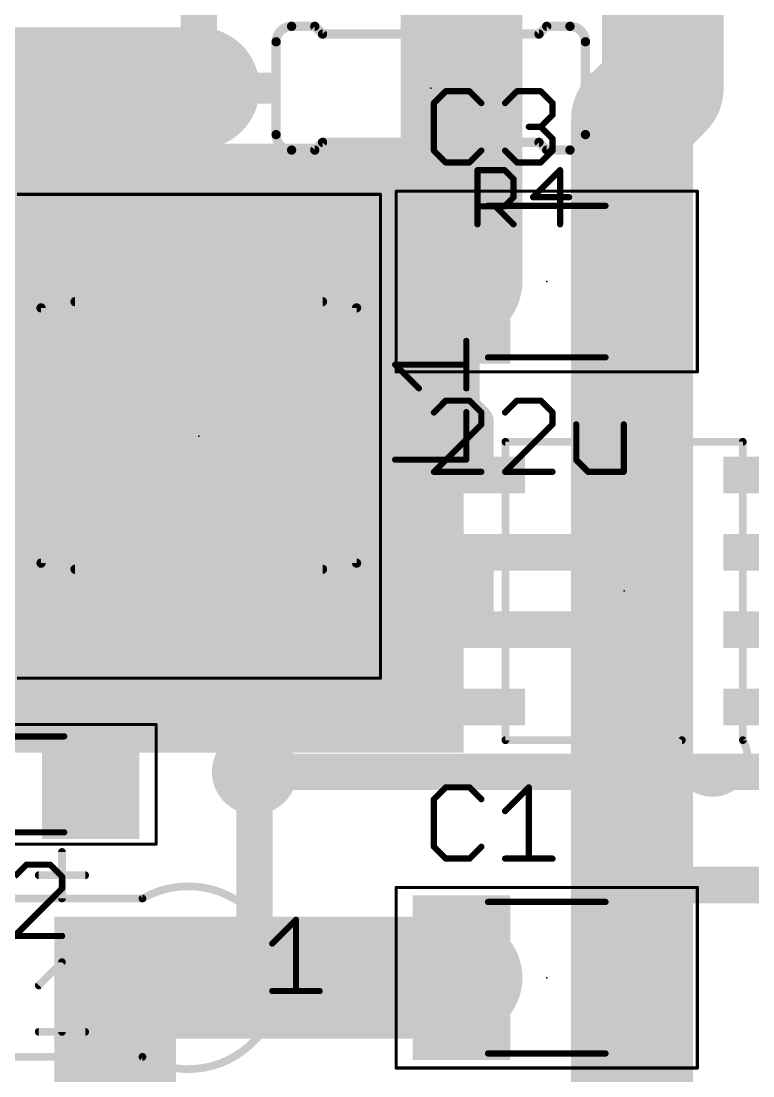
# Model space of a CAD drawing. Extents: x 0.9 to 89, y 3.1 to 59.4.
# Drawn here: x 63.04 to 75.06, y 33.45 to 50.76 of the extents above; entities that cross this region are included whole.
import ezdxf

# ---------------------------------------------------------------- set-up
doc = ezdxf.new("R2010")
doc.units = 0
for name, color, linetype in [('1', 22, 'CONTINUOUS'), ('16', 175, 'CONTINUOUS'), ('17', 82, 'CONTINUOUS'), ('18', 82, 'CONTINUOUS'), ('21', 253, 'CONTINUOUS'), ('23', 7, 'CONTINUOUS'), ('25', 253, 'CONTINUOUS'), ('27', 253, 'CONTINUOUS'), ('39', 22, 'CONTINUOUS'), ('41', 22, 'CONTINUOUS'), ('51', 253, 'CONTINUOUS')]:
    doc.layers.add(name, color=color, linetype=linetype)

# ---------------------------------------------------------------- blocks, each defined once
blk = doc.blocks.new('RECT')
blk.add_solid([(-0.5, -0.5), (0.5, -0.5), (-0.5, 0.5), (0.5, 0.5)])
blk = doc.blocks.new('OCTAGONP')
at = {"const_width": 0.5}
blk.add_lwpolyline([(-0.25, -0.1036), (-0.25, 0.1036), (-0.1036, 0.25), (0.1036, 0.25), (0.25, 0.1036), (0.25, -0.1036), (0.1036, -0.25), (-0.1036, -0.25), (-0.25, -0.1036), (-0.25, 0.1036)], dxfattribs=at)
blk = doc.blocks.new('ROUNDV')
at = {"const_width": 0.5}
blk.add_lwpolyline([(0, -0.25, 1), (0, 0.25, 1), (0, -0.25)], format="xyb", dxfattribs=at)

msp = doc.modelspace()

# ---------------------------------------------------------------- linework, layer by layer
at = {"layer": '1'}
for points, const_width in [([(73.58, 49.6625), (73.58, 53.295)], 2), ([(70.275, 46.4875), (70.275, 51.9125)], 2), ([(65.96, 49.6625), (65.96, 51.8525)], 0.6), ([(65.96, 49.6625), (61.225, 49.6625)], 2), ([(73.075, 49.1575), (73.58, 49.6625)], 2), ([(73.075, 46.4875), (73.075, 49.1575)], 2), ([(70.235, 46.4475), (70.275, 46.4875)], 2), ([(73.075, 46.4875), (73.075, 42.1875)], 2), ([(65.96, 46.4475), (70.235, 46.4475)], 2), ([(70.275, 46.4875), (70.275, 44.4125)], 0.6), ([(70.505, 44.1825), (70.275, 44.4125)], 0.6), ([(70.505, 43.3125), (70.505, 44.1825)], 0.6), ([(73.075, 42.1875), (73.075, 36.5625)], 2), ([(72.93, 42.0425), (73.075, 42.1875)], 0.6), ([(70.505, 42.0425), (72.93, 42.0425)], 0.6), ([(70.505, 40.7725), (70.505, 42.0425)], 0.6), ([(65.7625, 41.25), (65.96, 41.4475)], 1.3), ([(65, 40), (65, 41.25)], 1.3), ([(65, 41.25), (65.7625, 41.25)], 1.3), ([(66.1575, 41.25), (65.96, 41.4475)], 0.6), ([(67.1875, 41.25), (66.1575, 41.25)], 0.6), ([(68.935, 39.5025), (67.1875, 41.25)], 0.6), ([(70.505, 40.7725), (72.3525, 40.7725)], 0.6), ([(72.3525, 40.7725), (72.5, 40.625)], 0.6), ([(64.185, 39.185), (65, 40)], 1.3), ([(64.185, 38.2325), (64.185, 39.185)], 1.3), ([(70.505, 39.5025), (68.935, 39.5025)], 0.6), ([(66.875, 38.4375), (66.875, 35.0575)], 0.6), ([(73.075, 36.5625), (73.075, 35.0575)], 2), ([(73.0925, 36.58), (73.075, 36.5625)], 0.6), ([(77.81, 36.58), (73.0925, 36.58)], 0.6), ([(66.875, 35.0575), (64.585, 35.0575)], 2), ([(64.585, 35.0575), (64.585, 32.3975)], 2), ([(70.275, 35.0575), (66.875, 35.0575)], 2), ([(73.075, 35.0575), (73.075, 30.9375)], 2)]:
    msp.add_lwpolyline(points, dxfattribs=dict(at, const_width=const_width))
for points, const_width in [([(65.96, 49.1625, 1), (65.96, 50.1625)], 1), ([(73.9336, 49.3089, 1), (73.2264, 50.0161)], 1), ([(73.575, 49.1575, 1), (72.575, 49.1575)], 1), ([(73.08, 49.6625, 1), (74.08, 49.6625)], 1), ([(72.7214, 49.5111, 1), (73.4286, 48.8039)], 1), ([(65.81, 49.6625, 1), (66.11, 49.6625)], 0.3), ([(70.6286, 46.1339, 1), (69.9214, 46.8411)], 1), ([(73.575, 46.4875, 1), (72.575, 46.4875)], 1), ([(65.96, 46.9475, 1), (65.96, 45.9475)], 1), ([(69.8814, 46.8011, 1), (70.5886, 46.0939)], 1), ([(70.235, 45.9475, 1), (70.235, 46.9475)], 1), ([(69.775, 46.4875, 1), (70.775, 46.4875)], 1), ([(72.575, 46.4875, 1), (73.575, 46.4875)], 1), ([(70.425, 46.4875, 1), (70.125, 46.4875)], 0.3), ([(70.3811, 44.5186, 1), (70.1689, 44.3064)], 0.3), ([(70.125, 44.4125, 1), (70.425, 44.4125)], 0.3), ([(70.655, 44.1825, 1), (70.355, 44.1825)], 0.3), ([(70.3989, 44.0764, 1), (70.6111, 44.2886)], 0.3), ([(70.355, 43.3125, 1), (70.655, 43.3125)], 0.3), ([(73.575, 42.1875, 1), (72.575, 42.1875)], 1), ([(72.575, 42.1875, 1), (73.575, 42.1875)], 1), ([(73.1811, 42.0814, 1), (72.9689, 42.2936)], 0.3), ([(70.505, 42.1925, 1), (70.505, 41.8925)], 0.3), ([(70.655, 42.0425, 1), (70.355, 42.0425)], 0.3), ([(72.8239, 42.1486, 1), (73.0361, 41.9364)], 0.3), ([(72.93, 41.8925, 1), (72.93, 42.1925)], 0.3), ([(66.1898, 41.2177, 1), (65.7302, 41.6773)], 0.65), ([(65.325, 41.25, 1), (64.675, 41.25)], 0.65), ([(65, 41.575, 1), (65, 40.925)], 0.65), ([(65.5327, 41.4798, 1), (65.9923, 41.0202)], 0.65), ([(65.7625, 40.925, 1), (65.7625, 41.575)], 0.65), ([(66.0661, 41.5536, 1), (65.8539, 41.3414)], 0.3), ([(66.1575, 41.4, 1), (66.1575, 41.1)], 0.3), ([(66.0514, 41.1439, 1), (66.2636, 41.3561)], 0.3), ([(67.2936, 41.3561, 1), (67.0814, 41.1439)], 0.3), ([(67.1875, 41.1, 1), (67.1875, 41.4)], 0.3), ([(70.505, 40.9225, 1), (70.505, 40.6225)], 0.3), ([(72.4586, 40.8786, 1), (72.2464, 40.6664)], 0.3), ([(72.3525, 40.6225, 1), (72.3525, 40.9225)], 0.3), ([(70.355, 40.7725, 1), (70.655, 40.7725)], 0.3), ([(72.3939, 40.5189, 1), (72.6061, 40.7311)], 0.3), ([(65.2298, 39.7702, 1), (64.7702, 40.2298)], 0.65), ([(64.675, 40, 1), (65.325, 40)], 0.65), ([(64.51, 39.185, 1), (63.86, 39.185)], 0.65), ([(63.9552, 39.4148, 1), (64.4148, 38.9552)], 0.65), ([(68.935, 39.6525, 1), (68.935, 39.3525)], 0.3), ([(68.8289, 39.3964, 1), (69.0411, 39.6086)], 0.3), ([(70.505, 39.3525, 1), (70.505, 39.6525)], 0.3), ([(67.025, 38.4375, 1), (66.725, 38.4375)], 0.3), ([(63.86, 38.2325, 1), (64.51, 38.2325)], 0.65), ([(73.575, 36.5625, 1), (72.575, 36.5625)], 1), ([(72.575, 36.5625, 1), (73.575, 36.5625)], 1), ([(72.9689, 36.6686, 1), (73.1811, 36.4564)], 0.3), ([(73.0925, 36.73, 1), (73.0925, 36.43)], 0.3), ([(73.1986, 36.4739, 1), (72.9864, 36.6861)], 0.3), ([(64.585, 35.5575, 1), (64.585, 34.5575)], 1), ([(65.085, 35.0575, 1), (64.085, 35.0575)], 1), ([(66.875, 35.5575, 1), (66.875, 34.5575)], 1), ([(66.875, 34.5575, 1), (66.875, 35.5575)], 1), ([(70.275, 34.5575, 1), (70.275, 35.5575)], 1), ([(73.575, 35.0575, 1), (72.575, 35.0575)], 1), ([(72.575, 35.0575, 1), (73.575, 35.0575)], 1), ([(66.725, 35.0575, 1), (67.025, 35.0575)], 0.3)]:
    msp.add_lwpolyline(points, format="xyb", dxfattribs=dict(at, const_width=const_width))
at = {"layer": '16', "const_width": 0.6}
msp.add_lwpolyline([(79.6875, 38.4375), (66.875, 38.4375)], dxfattribs=at)
at = {"layer": '16', "const_width": 0.3}
msp.add_lwpolyline([(66.875, 38.5875, 1), (66.875, 38.2875)], format="xyb", dxfattribs=at)
at = {"layer": '21'}
for points, const_width in [([(67.484, 50.6785, 0.4142), (67.23, 50.4245)], 0.1524), ([(67.484, 50.7166, 1), (67.484, 50.6404)], 0.0762), ([(67.484, 50.6404, 1), (67.484, 50.7166)], 0.0762), ([(67.8919, 50.7054, 1), (67.8381, 50.6516)], 0.0762), ([(67.865, 50.6404, 1), (67.865, 50.7166)], 0.0762), ([(71.675, 50.7166, 1), (71.675, 50.6404)], 0.0762), ([(71.7019, 50.6516, 1), (71.6481, 50.7054)], 0.0762), ([(72.31, 50.4245, 0.4142), (72.056, 50.6785)], 0.1524), ([(72.056, 50.7166, 1), (72.056, 50.6404)], 0.0762), ([(72.056, 50.6404, 1), (72.056, 50.7166)], 0.0762), ([(67.992, 50.5896, 1), (67.992, 50.5134)], 0.0762), ([(67.9651, 50.5246, 1), (68.0189, 50.5784)], 0.0762), ([(71.5211, 50.5784, 1), (71.5749, 50.5246)], 0.0762), ([(71.548, 50.5134, 1), (71.548, 50.5896)], 0.0762), ([(67.2681, 50.4245, 1), (67.1919, 50.4245)], 0.0762), ([(67.1919, 50.4245, 1), (67.2681, 50.4245)], 0.0762), ([(72.3481, 50.4245, 1), (72.2719, 50.4245)], 0.0762), ([(72.2719, 50.4245, 1), (72.3481, 50.4245)], 0.0762), ([(67.23, 48.9005, 0.4142), (67.484, 48.6465)], 0.1524), ([(67.2681, 48.9005, 1), (67.1919, 48.9005)], 0.0762), ([(67.1919, 48.9005, 1), (67.2681, 48.9005)], 0.0762), ([(67.992, 48.8116, 1), (67.992, 48.7354)], 0.0762), ([(68.0189, 48.7466, 1), (67.9651, 48.8004)], 0.0762), ([(71.5749, 48.8004, 1), (71.5211, 48.7466)], 0.0762), ([(71.548, 48.7354, 1), (71.548, 48.8116)], 0.0762), ([(72.056, 48.6465, 0.4142), (72.31, 48.9005)], 0.1524), ([(72.3481, 48.9005, 1), (72.2719, 48.9005)], 0.0762), ([(72.2719, 48.9005, 1), (72.3481, 48.9005)], 0.0762), ([(67.484, 48.6846, 1), (67.484, 48.6084)], 0.0762), ([(67.484, 48.6084, 1), (67.484, 48.6846)], 0.0762), ([(67.8381, 48.6734, 1), (67.8919, 48.6196)], 0.0762), ([(67.865, 48.6084, 1), (67.865, 48.6846)], 0.0762), ([(71.675, 48.6846, 1), (71.675, 48.6084)], 0.0762), ([(71.6481, 48.6196, 1), (71.7019, 48.6734)], 0.0762), ([(72.056, 48.6846, 1), (72.056, 48.6084)], 0.0762), ([(72.056, 48.6084, 1), (72.056, 48.6846)], 0.0762), ([(70.995, 43.8893, 1), (70.995, 43.8257)], 0.0635), ([(71.0268, 43.8575, 1), (70.9633, 43.8575)], 0.0635), ([(74.9268, 43.8575, 1), (74.8633, 43.8575)], 0.0635), ([(74.895, 43.8257, 1), (74.895, 43.8893)], 0.0635), ([(70.995, 38.9893, 1), (70.995, 38.9258)], 0.0635), ([(70.9633, 38.9575, 1), (71.0268, 38.9575)], 0.0635), ([(73.895, 38.9575, 1.7321), (74.895, 38.9575)], 0.127), ([(73.9225, 38.9416, 1), (73.8675, 38.9734)], 0.0635), ([(73.895, 38.9258, 1), (73.895, 38.9893)], 0.0635), ([(74.9225, 38.9734, 1), (74.8675, 38.9416)], 0.0635), ([(74.8633, 38.9575, 1), (74.9268, 38.9575)], 0.0635), ([(65.035, 33.7575, 1.7321), (65.035, 36.3575)], 0.127), ([(65.0191, 36.385, 1), (65.0509, 36.33)], 0.0635), ([(65.035, 36.3257, 1), (65.035, 36.3893)], 0.0635), ([(67.5816, 36.0077, 1), (67.5308, 36.0077)], 0.0508), ([(67.5742, 35.9897, 1), (67.5382, 36.0257)], 0.0508), ([(67.1484, 35.6359, 1), (67.1844, 35.5999)], 0.0508), ([(67.1664, 34.8637, 1), (67.1664, 34.8129)], 0.0508), ([(67.5308, 34.8383, 1), (67.5816, 34.8383)], 0.0508), ([(67.946, 34.8129, 1), (67.946, 34.8637)], 0.0508), ([(65.0509, 33.785, 1), (65.0191, 33.73)], 0.0635), ([(65.035, 33.7257, 1), (65.035, 33.7893)], 0.0635)]:
    msp.add_lwpolyline(points, format="xyb", dxfattribs=dict(at, const_width=const_width))
for points, const_width in [([(67.484, 50.6785), (67.865, 50.6785)], 0.1524), ([(67.992, 50.5515), (67.865, 50.6785)], 0.1524), ([(71.548, 50.5515), (71.675, 50.6785)], 0.1524), ([(72.056, 50.6785), (71.675, 50.6785)], 0.1524), ([(67.992, 50.5515), (71.548, 50.5515)], 0.1524), ([(67.23, 50.4245), (67.23, 48.9005)], 0.1524), ([(72.31, 50.4245), (72.31, 48.9005)], 0.1524), ([(67.992, 48.7735), (67.865, 48.6465)], 0.1524), ([(67.992, 48.7735), (71.548, 48.7735)], 0.1524), ([(71.548, 48.7735), (71.675, 48.6465)], 0.1524), ([(67.484, 48.6465), (67.865, 48.6465)], 0.1524), ([(72.056, 48.6465), (71.675, 48.6465)], 0.1524), ([(70.995, 43.8575), (70.995, 38.9575)], 0.127), ([(74.895, 43.8575), (70.995, 43.8575)], 0.127), ([(74.895, 38.9575), (74.895, 43.8575)], 0.127), ([(70.995, 38.9575), (73.895, 38.9575)], 0.127), ([(60.535, 36.3575), (65.035, 36.3575)], 0.127), ([(67.1664, 35.6179), (67.5562, 36.0077)], 0.1016), ([(67.5562, 36.0077), (67.5562, 34.8383)], 0.1016), ([(67.1664, 34.8383), (67.946, 34.8383)], 0.1016), ([(65.035, 33.7575), (60.535, 33.7575)], 0.127)]:
    msp.add_lwpolyline(points, dxfattribs=dict(at, const_width=const_width))
at = {"layer": '23'}
for p in [(69.77, 49.6625), (71.675, 46.4875), (65.96, 43.9475), (72.945, 41.4075), (71.675, 35.0575)]:
    msp.add_point(p, dxfattribs=at)
at = {"layer": '25'}
for points, const_width in [([(70.0157, 49.6127), (69.8208, 49.4178)], 0.1016), ([(70.4055, 49.6127), (70.0157, 49.6127)], 0.1016), ([(70.6004, 49.4178), (70.4055, 49.6127)], 0.1016), ([(70.9902, 49.4178), (71.1851, 49.6127)], 0.1016), ([(71.1851, 49.6127), (71.5749, 49.6127)], 0.1016), ([(71.5749, 49.6127), (71.7698, 49.4178)], 0.1016), ([(69.8208, 49.4178), (69.8208, 48.6382)], 0.1016), ([(71.7698, 49.4178), (71.7698, 49.2229)], 0.1016), ([(71.7698, 49.2229), (71.5749, 49.028)], 0.1016), ([(71.5749, 49.028), (71.38, 49.028)], 0.1016), ([(71.5749, 49.028), (71.7698, 48.8331)], 0.1016), ([(71.7698, 48.8331), (71.7698, 48.6382)], 0.1016), ([(69.8208, 48.6382), (70.0157, 48.4433)], 0.1016), ([(70.4055, 48.4433), (70.6004, 48.6382)], 0.1016), ([(71.1851, 48.4433), (70.9902, 48.6382)], 0.1016), ([(71.7698, 48.6382), (71.5749, 48.4433)], 0.1016), ([(70.0157, 48.4433), (70.4055, 48.4433)], 0.1016), ([(71.5749, 48.4433), (71.1851, 48.4433)], 0.1016), ([(70.5365, 47.4273), (70.5365, 48.3171)], 0.1016), ([(70.5365, 48.3171), (70.9814, 48.3171)], 0.1016), ([(70.9814, 48.3171), (71.1297, 48.1688)], 0.1016), ([(71.8935, 48.3171), (71.4487, 47.8722)], 0.1016), ([(71.8935, 47.4273), (71.8935, 48.3171)], 0.1016), ([(71.1297, 48.1688), (71.1297, 47.8722)], 0.1016), ([(71.1297, 47.8722), (70.9814, 47.7239)], 0.1016), ([(71.4487, 47.8722), (72.0418, 47.8722)], 0.1016), ([(70.9814, 47.7239), (70.5365, 47.7239)], 0.1016), ([(70.8331, 47.7239), (71.1297, 47.4273)], 0.1016), ([(70.3542, 44.7339), (70.3542, 45.5135)], 0.1016), ([(69.5746, 44.7339), (69.1848, 45.1237)], 0.1016), ([(69.1848, 45.1237), (70.3542, 45.1237)], 0.1016), ([(70.3542, 43.5645), (70.3542, 44.3441)], 0.1016), ([(69.1848, 43.5645), (70.3542, 43.5645)], 0.1016), ([(70.0157, 38.1827), (69.8208, 37.9878)], 0.1016), ([(70.4055, 38.1827), (70.0157, 38.1827)], 0.1016), ([(70.6004, 37.9878), (70.4055, 38.1827)], 0.1016), ([(70.9902, 37.7929), (71.38, 38.1827)], 0.1016), ([(71.38, 38.1827), (71.38, 37.0133)], 0.1016), ([(69.8208, 37.9878), (69.8208, 37.2082)], 0.1016), ([(69.8208, 37.2082), (70.0157, 37.0133)], 0.1016), ([(70.4055, 37.0133), (70.6004, 37.2082)], 0.1016), ([(70.0157, 37.0133), (70.4055, 37.0133)], 0.1016), ([(70.9902, 37.0133), (71.7698, 37.0133)], 0.1016), ([(63.1313, 36.9127), (62.9364, 36.7178)], 0.1016), ([(63.5211, 36.9127), (63.1313, 36.9127)], 0.1016), ([(63.716, 36.7178), (63.5211, 36.9127)], 0.1016), ([(63.716, 36.5229), (63.716, 36.7178)], 0.1016), ([(62.9364, 35.7433), (63.716, 36.5229)], 0.1016), ([(63.716, 35.7433), (62.9364, 35.7433)], 0.1016), ([(63.3316, 34.9312), (63.7129, 35.3125)], 0.127), ([(63.7129, 35.3125), (63.7129, 34.1685)], 0.127), ([(63.3316, 34.1685), (64.0942, 34.1685)], 0.127)]:
    msp.add_lwpolyline(points, dxfattribs=dict(at, const_width=const_width))
for points, const_width in [([(70.0157, 49.6381, 1), (70.0157, 49.5873)], 0.0508), ([(70.0337, 49.5947, 1), (69.9977, 49.6307)], 0.0508), ([(70.4235, 49.6307, 1), (70.3875, 49.5947)], 0.0508), ([(70.4055, 49.5873, 1), (70.4055, 49.6381)], 0.0508), ([(71.1851, 49.6381, 1), (71.1851, 49.5873)], 0.0508), ([(71.2031, 49.5947, 1), (71.1671, 49.6307)], 0.0508), ([(71.5929, 49.6307, 1), (71.5569, 49.5947)], 0.0508), ([(71.5749, 49.5873, 1), (71.5749, 49.6381)], 0.0508), ([(69.8028, 49.4358, 1), (69.8388, 49.3998)], 0.0508), ([(69.8462, 49.4178, 1), (69.7954, 49.4178)], 0.0508), ([(70.5824, 49.3998, 1), (70.6184, 49.4358)], 0.0508), ([(70.9722, 49.4358, 1), (71.0082, 49.3998)], 0.0508), ([(71.7952, 49.4178, 1), (71.7444, 49.4178)], 0.0508), ([(71.7518, 49.3998, 1), (71.7878, 49.4358)], 0.0508), ([(71.7444, 49.2229, 1), (71.7952, 49.2229)], 0.0508), ([(71.7878, 49.2049, 1), (71.7518, 49.2409)], 0.0508), ([(71.38, 49.0534, 1), (71.38, 49.0026)], 0.0508), ([(71.5929, 49.046, 1), (71.5569, 49.01)], 0.0508), ([(71.5569, 49.046, 1), (71.5929, 49.01)], 0.0508), ([(71.5749, 49.0026, 1), (71.5749, 49.0534)], 0.0508), ([(71.7952, 48.8331, 1), (71.7444, 48.8331)], 0.0508), ([(71.7518, 48.8151, 1), (71.7878, 48.8511)], 0.0508), ([(69.8388, 48.6562, 1), (69.8028, 48.6202)], 0.0508), ([(70.6184, 48.6202, 1), (70.5824, 48.6562)], 0.0508), ([(71.0082, 48.6562, 1), (70.9722, 48.6202)], 0.0508), ([(71.7878, 48.6202, 1), (71.7518, 48.6562)], 0.0508), ([(69.7954, 48.6382, 1), (69.8462, 48.6382)], 0.0508), ([(70.0157, 48.4687, 1), (70.0157, 48.4179)], 0.0508), ([(70.4055, 48.4179, 1), (70.4055, 48.4687)], 0.0508), ([(71.1851, 48.4687, 1), (71.1851, 48.4179)], 0.0508), ([(71.5749, 48.4179, 1), (71.5749, 48.4687)], 0.0508), ([(71.7444, 48.6382, 1), (71.7952, 48.6382)], 0.0508), ([(69.9977, 48.4253, 1), (70.0337, 48.4613)], 0.0508), ([(70.3875, 48.4613, 1), (70.4235, 48.4253)], 0.0508), ([(70.5619, 48.3171, 1), (70.5111, 48.3171)], 0.0508), ([(70.5365, 48.3425, 1), (70.5365, 48.2917)], 0.0508), ([(70.9994, 48.335, 1), (70.9635, 48.2991)], 0.0508), ([(70.9814, 48.2917, 1), (70.9814, 48.3425)], 0.0508), ([(71.1671, 48.4253, 1), (71.2031, 48.4613)], 0.0508), ([(71.5569, 48.4613, 1), (71.5929, 48.4253)], 0.0508), ([(71.9189, 48.3171, 1), (71.8681, 48.3171)], 0.0508), ([(71.9115, 48.2991, 1), (71.8756, 48.335)], 0.0508), ([(71.1551, 48.1688, 1), (71.1043, 48.1688)], 0.0508), ([(71.1117, 48.1508, 1), (71.1477, 48.1867)], 0.0508), ([(71.1043, 47.8722, 1), (71.1551, 47.8722)], 0.0508), ([(71.1477, 47.8542, 1), (71.1117, 47.8901)], 0.0508), ([(71.4487, 47.8976, 1), (71.4487, 47.8468)], 0.0508), ([(71.4307, 47.8901, 1), (71.4666, 47.8542)], 0.0508), ([(72.0418, 47.8468, 1), (72.0418, 47.8976)], 0.0508), ([(70.5365, 47.7493, 1), (70.5365, 47.6985)], 0.0508), ([(70.8511, 47.7418, 1), (70.8152, 47.7059)], 0.0508), ([(70.9635, 47.7418, 1), (70.9994, 47.7059)], 0.0508), ([(70.9814, 47.6985, 1), (70.9814, 47.7493)], 0.0508), ([(71.1117, 47.4093, 1), (71.1477, 47.4453)], 0.0508), ([(70.5111, 47.4273, 1), (70.5619, 47.4273)], 0.0508), ([(71.8681, 47.4273, 1), (71.9189, 47.4273)], 0.0508), ([(70.3796, 45.5135, 1), (70.3288, 45.5135)], 0.0508), ([(69.2028, 45.1417, 1), (69.1668, 45.1057)], 0.0508), ([(69.1848, 45.1491, 1), (69.1848, 45.0983)], 0.0508), ([(70.3542, 45.0983, 1), (70.3542, 45.1491)], 0.0508), ([(69.5566, 44.7159, 1), (69.5926, 44.7519)], 0.0508), ([(70.3288, 44.7339, 1), (70.3796, 44.7339)], 0.0508), ([(70.3796, 44.3441, 1), (70.3288, 44.3441)], 0.0508), ([(69.1848, 43.5899, 1), (69.1848, 43.5391)], 0.0508), ([(70.3288, 43.5645, 1), (70.3796, 43.5645)], 0.0508), ([(70.3542, 43.5391, 1), (70.3542, 43.5899)], 0.0508), ([(70.0157, 38.2081, 1), (70.0157, 38.1573)], 0.0508), ([(70.0337, 38.1647, 1), (69.9977, 38.2007)], 0.0508), ([(70.4235, 38.2007, 1), (70.3875, 38.1647)], 0.0508), ([(70.4055, 38.1573, 1), (70.4055, 38.2081)], 0.0508), ([(71.4054, 38.1827, 1), (71.3546, 38.1827)], 0.0508), ([(71.398, 38.1647, 1), (71.362, 38.2007)], 0.0508), ([(69.8028, 38.0058, 1), (69.8388, 37.9698)], 0.0508), ([(69.8462, 37.9878, 1), (69.7954, 37.9878)], 0.0508), ([(70.5824, 37.9698, 1), (70.6184, 38.0058)], 0.0508), ([(70.9722, 37.8109, 1), (71.0082, 37.7749)], 0.0508), ([(69.8388, 37.2262, 1), (69.8028, 37.1902)], 0.0508), ([(70.6184, 37.1902, 1), (70.5824, 37.2262)], 0.0508), ([(69.7954, 37.2082, 1), (69.8462, 37.2082)], 0.0508), ([(70.0157, 37.0387, 1), (70.0157, 36.9879)], 0.0508), ([(70.4055, 36.9879, 1), (70.4055, 37.0387)], 0.0508), ([(70.9902, 37.0387, 1), (70.9902, 36.9879)], 0.0508), ([(71.7698, 36.9879, 1), (71.7698, 37.0387)], 0.0508), ([(63.1313, 36.9381, 1), (63.1313, 36.8873)], 0.0508), ([(63.1493, 36.8947, 1), (63.1133, 36.9307)], 0.0508), ([(63.5391, 36.9307, 1), (63.5031, 36.8947)], 0.0508), ([(63.5211, 36.8873, 1), (63.5211, 36.9381)], 0.0508), ([(69.9977, 36.9953, 1), (70.0337, 37.0313)], 0.0508), ([(70.3875, 37.0313, 1), (70.4235, 36.9953)], 0.0508), ([(71.3546, 37.0133, 1), (71.4054, 37.0133)], 0.0508), ([(63.7414, 36.7178, 1), (63.6906, 36.7178)], 0.0508), ([(63.698, 36.6998, 1), (63.734, 36.7358)], 0.0508), ([(63.6906, 36.5229, 1), (63.7414, 36.5229)], 0.0508), ([(63.734, 36.5049, 1), (63.698, 36.5409)], 0.0508), ([(63.716, 35.7179, 1), (63.716, 35.7687)], 0.0508), ([(63.7447, 35.3125, 1), (63.6812, 35.3125)], 0.0635), ([(63.7354, 35.29, 1), (63.6905, 35.3349)], 0.0635), ([(63.3091, 34.9536, 1), (63.354, 34.9087)], 0.0635), ([(63.3316, 34.2003, 1), (63.3316, 34.1367)], 0.0635), ([(63.6812, 34.1685, 1), (63.7447, 34.1685)], 0.0635), ([(64.0942, 34.1367, 1), (64.0942, 34.2003)], 0.0635)]:
    msp.add_lwpolyline(points, format="xyb", dxfattribs=dict(at, const_width=const_width))
at = {"layer": '27'}
for points, const_width in [([(70.0157, 44.5327), (69.8208, 44.3378)], 0.1016), ([(70.4055, 44.5327), (70.0157, 44.5327)], 0.1016), ([(70.6004, 44.3378), (70.4055, 44.5327)], 0.1016), ([(71.1851, 44.5327), (70.9902, 44.3378)], 0.1016), ([(71.5749, 44.5327), (71.1851, 44.5327)], 0.1016), ([(71.7698, 44.3378), (71.5749, 44.5327)], 0.1016), ([(70.6004, 44.1429), (70.6004, 44.3378)], 0.1016), ([(71.7698, 44.1429), (71.7698, 44.3378)], 0.1016), ([(69.8208, 43.3633), (70.6004, 44.1429)], 0.1016), ([(70.9902, 43.3633), (71.7698, 44.1429)], 0.1016), ([(72.1596, 44.1429), (72.1596, 43.5582)], 0.1016), ([(72.9392, 43.3633), (72.9392, 44.1429)], 0.1016), ([(72.1596, 43.5582), (72.3545, 43.3633)], 0.1016), ([(70.6004, 43.3633), (69.8208, 43.3633)], 0.1016), ([(71.7698, 43.3633), (70.9902, 43.3633)], 0.1016), ([(72.3545, 43.3633), (72.9392, 43.3633)], 0.1016), ([(63.7129, 37.1218), (63.7129, 36.3592)], 0.127), ([(63.3316, 36.7405), (64.0942, 36.7405)], 0.127)]:
    msp.add_lwpolyline(points, dxfattribs=dict(at, const_width=const_width))
for points, const_width in [([(70.0157, 44.5581, 1), (70.0157, 44.5073)], 0.0508), ([(70.0337, 44.5147, 1), (69.9977, 44.5507)], 0.0508), ([(70.4235, 44.5507, 1), (70.3875, 44.5147)], 0.0508), ([(70.4055, 44.5073, 1), (70.4055, 44.5581)], 0.0508), ([(71.1851, 44.5581, 1), (71.1851, 44.5073)], 0.0508), ([(71.2031, 44.5147, 1), (71.1671, 44.5507)], 0.0508), ([(71.5929, 44.5507, 1), (71.5569, 44.5147)], 0.0508), ([(71.5749, 44.5073, 1), (71.5749, 44.5581)], 0.0508), ([(69.8028, 44.3558, 1), (69.8388, 44.3198)], 0.0508), ([(70.6258, 44.3378, 1), (70.575, 44.3378)], 0.0508), ([(70.5824, 44.3198, 1), (70.6184, 44.3558)], 0.0508), ([(70.9722, 44.3558, 1), (71.0082, 44.3198)], 0.0508), ([(71.7952, 44.3378, 1), (71.7444, 44.3378)], 0.0508), ([(71.7518, 44.3198, 1), (71.7878, 44.3558)], 0.0508), ([(70.575, 44.1429, 1), (70.6258, 44.1429)], 0.0508), ([(70.6184, 44.1249, 1), (70.5824, 44.1609)], 0.0508), ([(71.7444, 44.1429, 1), (71.7952, 44.1429)], 0.0508), ([(71.7878, 44.1249, 1), (71.7518, 44.1609)], 0.0508), ([(72.185, 44.1429, 1), (72.1342, 44.1429)], 0.0508), ([(72.9646, 44.1429, 1), (72.9138, 44.1429)], 0.0508), ([(72.1776, 43.5762, 1), (72.1416, 43.5402)], 0.0508), ([(72.1342, 43.5582, 1), (72.185, 43.5582)], 0.0508), ([(69.8028, 43.3813, 1), (69.8388, 43.3453)], 0.0508), ([(69.8208, 43.3887, 1), (69.8208, 43.3379)], 0.0508), ([(70.6004, 43.3379, 1), (70.6004, 43.3887)], 0.0508), ([(70.9722, 43.3813, 1), (71.0082, 43.3453)], 0.0508), ([(70.9902, 43.3887, 1), (70.9902, 43.3379)], 0.0508), ([(71.7698, 43.3379, 1), (71.7698, 43.3887)], 0.0508), ([(72.3545, 43.3887, 1), (72.3545, 43.3379)], 0.0508), ([(72.3365, 43.3453, 1), (72.3725, 43.3813)], 0.0508), ([(72.9138, 43.3633, 1), (72.9646, 43.3633)], 0.0508), ([(72.9392, 43.3379, 1), (72.9392, 43.3887)], 0.0508), ([(63.7446, 37.1218, 1), (63.6811, 37.1218)], 0.0635), ([(63.3316, 36.7722, 1), (63.3316, 36.7087)], 0.0635), ([(64.0942, 36.7087, 1), (64.0942, 36.7722)], 0.0635), ([(63.6811, 36.3592, 1), (63.7446, 36.3592)], 0.0635)]:
    msp.add_lwpolyline(points, format="xyb", dxfattribs=dict(at, const_width=const_width))
at = {"layer": '39', "const_width": 0.0508}
for points in [[(69.202, 47.9705), (74.148, 47.9705)], [(69.202, 45.0045), (69.202, 47.9705)], [(74.148, 47.9705), (74.148, 45.0045)], [(62.977, 47.9205), (68.943, 47.9205)], [(68.943, 47.9205), (68.943, 39.9745)], [(74.148, 45.0045), (69.202, 45.0045)], [(68.943, 39.9745), (62.977, 39.9745)], [(60.312, 39.2155), (65.258, 39.2155)], [(65.258, 39.2155), (65.258, 37.2495)], [(65.258, 37.2495), (60.312, 37.2495)], [(69.202, 36.5405), (74.148, 36.5405)], [(69.202, 33.5745), (69.202, 36.5405)], [(74.148, 36.5405), (74.148, 33.5745)], [(74.148, 33.5745), (69.202, 33.5745)]]:
    msp.add_lwpolyline(points, dxfattribs=at)
at = {"layer": '39', "const_width": 0.0254}
for points in [[(69.202, 47.9832, 1), (69.202, 47.9578)], [(69.2147, 47.9705, 1), (69.1893, 47.9705)], [(74.1607, 47.9705, 1), (74.1353, 47.9705)], [(74.148, 47.9578, 1), (74.148, 47.9832)], [(68.9557, 47.9205, 1), (68.9303, 47.9205)], [(68.943, 47.9078, 1), (68.943, 47.9332)], [(69.202, 45.0172, 1), (69.202, 44.9918)], [(74.148, 44.9918, 1), (74.148, 45.0172)], [(69.1893, 45.0045, 1), (69.2147, 45.0045)], [(74.1353, 45.0045, 1), (74.1607, 45.0045)], [(68.9303, 39.9745, 1), (68.9557, 39.9745)], [(68.943, 39.9618, 1), (68.943, 39.9872)], [(65.2707, 39.2155, 1), (65.2453, 39.2155)], [(65.258, 39.2028, 1), (65.258, 39.2282)], [(65.2453, 37.2495, 1), (65.2707, 37.2495)], [(65.258, 37.2368, 1), (65.258, 37.2622)], [(69.202, 36.5532, 1), (69.202, 36.5278)], [(69.2147, 36.5405, 1), (69.1893, 36.5405)], [(74.1607, 36.5405, 1), (74.1353, 36.5405)], [(74.148, 36.5278, 1), (74.148, 36.5532)], [(69.202, 33.5872, 1), (69.202, 33.5618)], [(74.148, 33.5618, 1), (74.148, 33.5872)], [(69.1893, 33.5745, 1), (69.2147, 33.5745)], [(74.1353, 33.5745, 1), (74.1607, 33.5745)]]:
    msp.add_lwpolyline(points, format="xyb", dxfattribs=at)
at = {"layer": '51'}
for points, const_width in [([(65.96, 49.6625), (66.849, 49.6625)], 0.508), ([(73.58, 49.6625), (72.691, 49.6625)], 0.508), ([(70.7098, 47.7321), (72.6402, 47.7321)], 0.1016), ([(63.369, 46.0555), (63.369, 41.8645)], 0.1524), ([(68.551, 46.0555), (63.369, 46.0555)], 0.1524), ([(67.992, 46.1575), (63.928, 46.1575)], 0.1524), ([(68.551, 41.8645), (68.551, 46.0555)], 0.1524), ([(70.7098, 45.2429), (72.6402, 45.2429)], 0.1016), ([(68.551, 41.8645), (63.369, 41.8645)], 0.1524), ([(67.992, 41.7635), (63.928, 41.7635)], 0.1524), ([(63.75, 39.0195), (61.82, 39.0195)], 0.1016), ([(63.75, 37.4455), (61.82, 37.4455)], 0.1016), ([(70.7098, 36.3021), (72.6402, 36.3021)], 0.1016), ([(70.7098, 33.8129), (72.6402, 33.8129)], 0.1016)]:
    msp.add_lwpolyline(points, dxfattribs=dict(at, const_width=const_width))
for points, const_width in [([(65.96, 49.7895, 1), (65.96, 49.5355)], 0.254), ([(66.849, 49.5355, 1), (66.849, 49.7895)], 0.254), ([(72.691, 49.7895, 1), (72.691, 49.5355)], 0.254), ([(73.58, 49.5355, 1), (73.58, 49.7895)], 0.254), ([(70.7098, 47.7575, 1), (70.7098, 47.7067)], 0.0508), ([(72.6402, 47.7067, 1), (72.6402, 47.7575)], 0.0508), ([(63.4071, 46.0555, 1), (63.3309, 46.0555)], 0.0762), ([(63.369, 46.0936, 1), (63.369, 46.0174)], 0.0762), ([(63.928, 46.1956, 1), (63.928, 46.1194)], 0.0762), ([(67.992, 46.1194, 1), (67.992, 46.1956)], 0.0762), ([(68.5891, 46.0555, 1), (68.5129, 46.0555)], 0.0762), ([(68.551, 46.0174, 1), (68.551, 46.0936)], 0.0762), ([(70.7098, 45.2683, 1), (70.7098, 45.2175)], 0.0508), ([(72.6402, 45.2175, 1), (72.6402, 45.2683)], 0.0508), ([(63.369, 41.9026, 1), (63.369, 41.8264)], 0.0762), ([(68.551, 41.8264, 1), (68.551, 41.9026)], 0.0762), ([(63.3309, 41.8645, 1), (63.4071, 41.8645)], 0.0762), ([(63.928, 41.8016, 1), (63.928, 41.7254)], 0.0762), ([(67.992, 41.7254, 1), (67.992, 41.8016)], 0.0762), ([(68.5129, 41.8645, 1), (68.5891, 41.8645)], 0.0762), ([(63.75, 38.9941, 1), (63.75, 39.0449)], 0.0508), ([(63.75, 37.4201, 1), (63.75, 37.4709)], 0.0508), ([(70.7098, 36.3275, 1), (70.7098, 36.2767)], 0.0508), ([(72.6402, 36.2767, 1), (72.6402, 36.3275)], 0.0508), ([(70.7098, 33.8383, 1), (70.7098, 33.7875)], 0.0508), ([(72.6402, 33.7875, 1), (72.6402, 33.8383)], 0.0508)]:
    msp.add_lwpolyline(points, format="xyb", dxfattribs=dict(at, const_width=const_width))

# ---------------------------------------------------------------- block references
at = {"layer": '1', "xscale": 1.6, "yscale": 2.7}
for p in [(70.275, 46.4875), (73.075, 46.4875), (70.275, 35.0575), (73.075, 35.0575)]:
    msp.add_blockref('RECT', p, dxfattribs=at)
at = {"layer": '1'}
for p, xscale, yscale, rotation in [((65.96, 46.4475), 1.8, 4, 270), ((70.505, 43.3125), 1.62, 0.6, 180), ((75.385, 43.3125), 1.62, 0.6, 180), ((65.96, 41.4475), 1.8, 4, 270), ((70.505, 42.0425), 1.62, 0.6, 180), ((75.385, 42.0425), 1.62, 0.6, 180), ((70.505, 40.7725), 1.62, 0.6, 180), ((75.385, 40.7725), 1.62, 0.6, 180), ((70.505, 39.5025), 1.62, 0.6, 180), ((75.385, 39.5025), 1.62, 0.6, 180), ((64.185, 38.2325), 1.6, 1.8, 180), ((64.585, 35.0575), 2, 2, 180)]:
    msp.add_blockref('RECT', p, dxfattribs=dict(at, xscale=xscale, yscale=yscale, rotation=rotation))
at = {"layer": '17', "xscale": 1.3208, "yscale": 1.3208, "rotation": 180}
for p in [(65.96, 49.6625), (65.96, 49.6625), (73.58, 49.6625), (73.58, 49.6625)]:
    msp.add_blockref('OCTAGONP', p, dxfattribs=at)
at = {"layer": '18', "xscale": 1.4, "yscale": 1.4}
msp.add_blockref('ROUNDV', (66.875, 38.4375), dxfattribs=at)
msp.add_blockref('ROUNDV', (66.875, 38.4375), dxfattribs=at)
at = {"layer": '21', "xscale": 0.381, "yscale": 0.508, "rotation": 180}
for p in [(67.0395, 49.6625), (72.5005, 49.6625)]:
    msp.add_blockref('RECT', p, dxfattribs=at)
at = {"layer": '41', "xscale": 15, "yscale": 10}
msp.add_blockref('RECT', (62.8125, 43.75), dxfattribs=at)
at = {"layer": '51', "xscale": 0.7501, "yscale": 2.5999}
for p in [(70.3483, 46.492), (73.0018, 46.483), (70.3483, 35.062), (73.0018, 35.053)]:
    msp.add_blockref('RECT', p, dxfattribs=at)
at = {"layer": '51', "xscale": 0.7501, "yscale": 1.7, "rotation": 180}
msp.add_blockref('RECT', (64.1118, 38.2334), dxfattribs=at)

doc.saveas('drawing.dxf')
